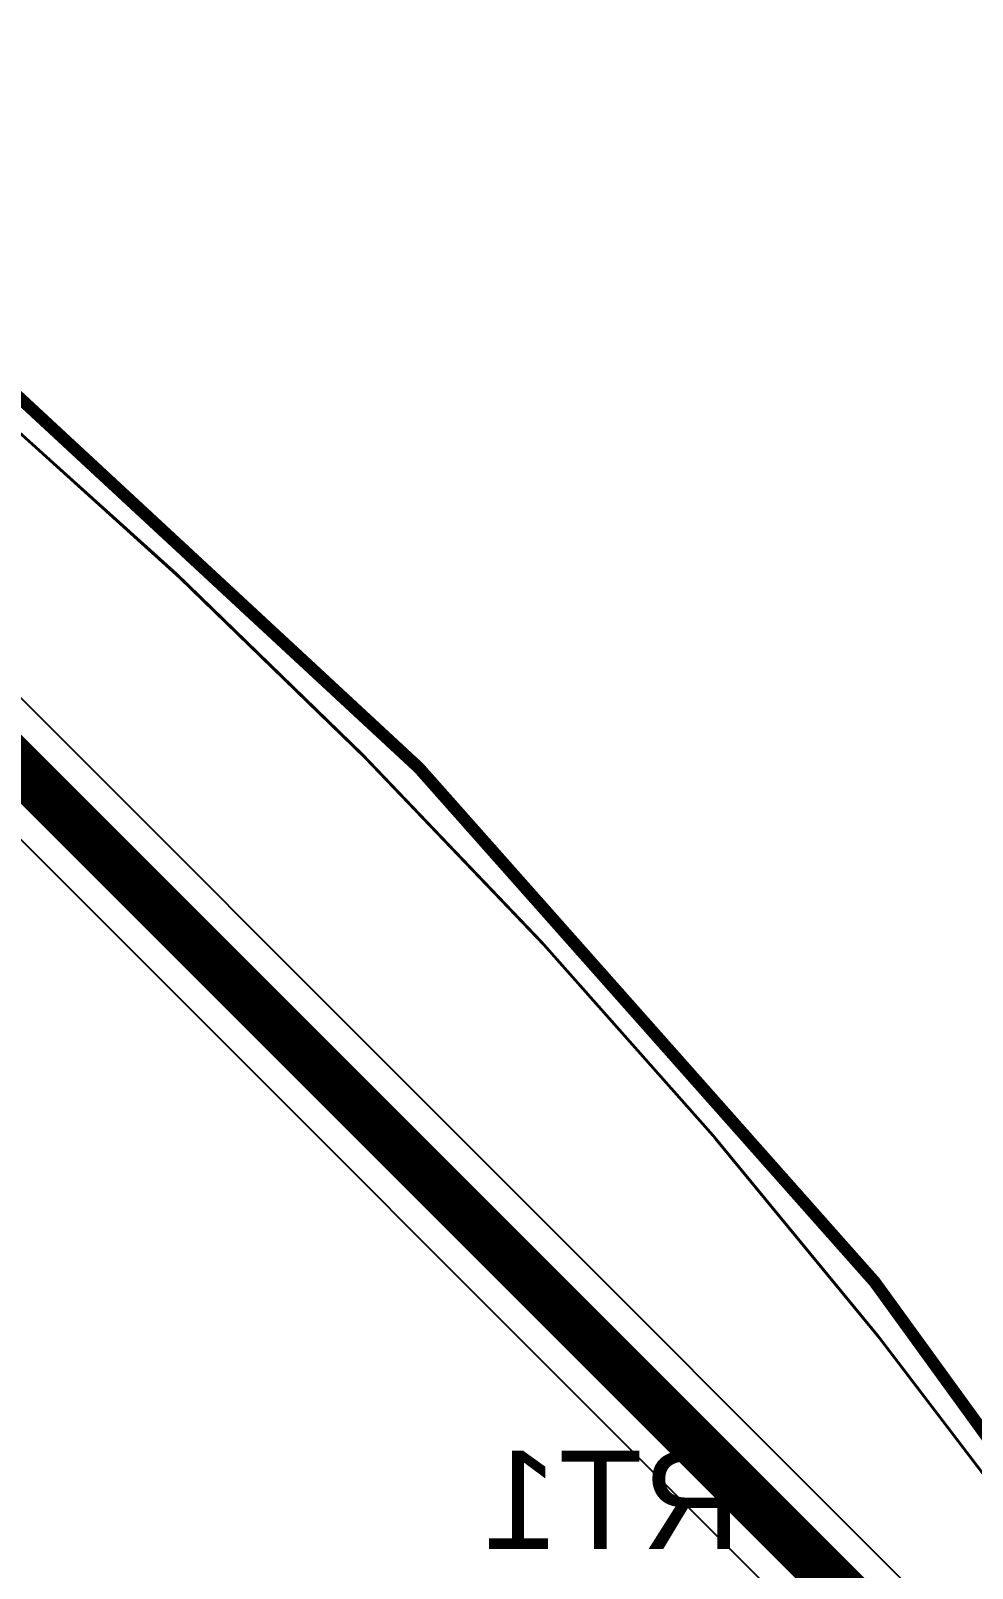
# Model space of a CAD drawing. Header units: inches. Extents: x -2.7 to 10.9, y -2.9 to 7.4.
# Drawn here: x 1.882 to 2.266, y 1.67 to 2.296 of the extents above; entities that cross this region are included whole.
import ezdxf

# ---------------------------------------------------------------- set-up
doc = ezdxf.new("R2010")
doc.units = ezdxf.units.IN
doc.header["$MEASUREMENT"] = 0
for name, color, linetype in [('Board Outline', 216, 'Continuous'), ('Bottom Layer', 5, 'Continuous'), ('Bottom Overlay', 54, 'Continuous'), ('Layer 2', 16, 'Continuous'), ('Layer 3', 76, 'Continuous'), ('Top Layer', 1, 'Continuous')]:
    doc.layers.add(name, color=color, linetype=linetype)
doc.styles.add('Arial', font='', dxfattribs={"height": 0.2})
doc.styles.get('Arial').set_extended_font_data('Arial')

msp = doc.modelspace()

# ---------------------------------------------------------------- linework, layer by layer
at = {"layer": 'Board Outline'}
msp.add_lwpolyline([(-2.49969, 1.37795, 0.005, 0.005, -0.740599), (2.8433, 0.25075, 0.005, 0.005, 0)], format="xyseb", dxfattribs=at)
at = {"layer": 'Bottom Layer'}
for p, q in [((2.26226, 1.64042), (1.71299, 2.18969)), ((1.68415, 2.16086), (2.23342, 1.61158)), ((1.86453, 2.14396), (1.94277, 2.07343)), ((1.94277, 2.07343), (2.01832, 2.00004)), ((2.01832, 2.00004), (2.09109, 1.92389)), ((2.09109, 1.92389), (2.16098, 1.84508)), ((2.16098, 1.84508), (2.22788, 1.76372)), ((2.22788, 1.76372), (2.29171, 1.67993))]:
    msp.add_line(p, q, dxfattribs=at)
msp.add_lwpolyline([(1.69857, 2.17527, 0.02, 0.02, 0), (2.24784, 1.626, 0.02, 0.02, 0)], format="xyseb", dxfattribs=at)
at = {"layer": 'Layer 2'}
for p, q in [((1.86453, 2.14396), (1.94277, 2.07343)), ((1.94277, 2.07343), (2.01832, 2.00004)), ((2.01832, 2.00004), (2.09109, 1.92389)), ((2.09109, 1.92389), (2.16098, 1.84508)), ((2.16098, 1.84508), (2.22788, 1.76372)), ((2.22788, 1.76372), (2.29171, 1.67993))]:
    msp.add_line(p, q, dxfattribs=at)
at = {"layer": 'Layer 3'}
for p, q in [((1.8633, 2.14583), (1.94164, 2.07525)), ((1.94164, 2.07525), (2.0173, 2.00179)), ((2.0173, 2.00179), (2.09018, 1.92558)), ((2.09018, 1.92558), (2.16017, 1.8467)), ((2.16017, 1.8467), (2.22717, 1.76527)), ((2.22717, 1.76527), (2.2911, 1.6814))]:
    msp.add_line(p, q, dxfattribs=at)
at = {"layer": 'Top Layer'}
for p, q in [((1.86453, 2.14396), (1.94277, 2.07343)), ((1.94277, 2.07343), (2.01832, 2.00004)), ((2.01832, 2.00004), (2.09109, 1.92389)), ((2.09109, 1.92389), (2.16098, 1.84508)), ((2.16098, 1.84508), (2.22788, 1.76372)), ((2.22788, 1.76372), (2.29171, 1.67993))]:
    msp.add_line(p, q, dxfattribs=at)

# ---------------------------------------------------------------- texts
at = {"layer": 'Bottom Overlay', "style": 'Arial', "text_generation_flag": 2}
msp.add_text('RT1', height=0.04, dxfattribs=at).set_placement((2.17165, 1.67801))

doc.saveas('drawing.dxf')
